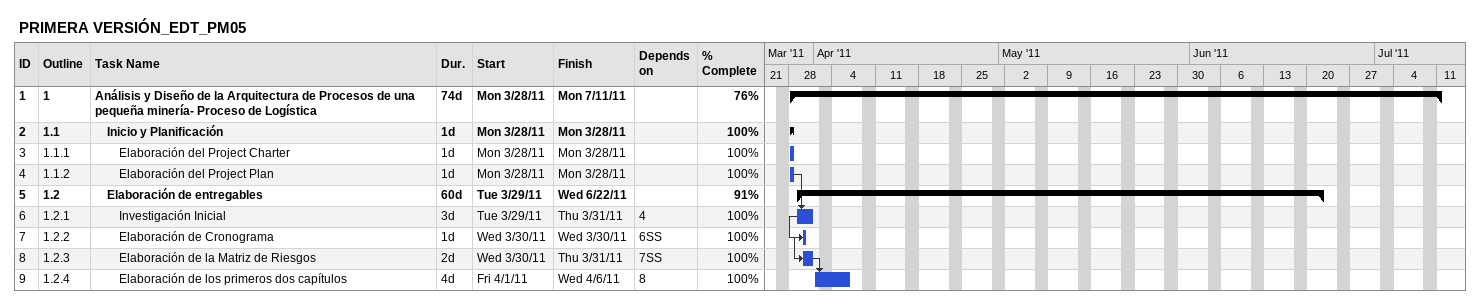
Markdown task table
PRIMERA VERSIÓN_EDT_PM05

| ID | WBS | Task | Duration | Start | Finish | Predecessors | % complete |
|---|---|---|---|---|---|---|---|
| 1 | 1 | **Análisis y Diseño de la Arquitectura de Procesos de una pequeña minería- Proceso de Logística** | 74d | 2011-03-28 | 2011-07-11 |  | 76 |
| 2 | 1.1 | **Inicio y Planificación** | 1d | 2011-03-28 | 2011-03-28 |  | 100 |
| 3 | 1.1.1 | Elaboración del Project Charter | 1d | 2011-03-28 | 2011-03-28 |  | 100 |
| 4 | 1.1.2 | Elaboración del Project Plan | 1d | 2011-03-28 | 2011-03-28 |  | 100 |
| 5 | 1.2 | **Elaboración de entregables** | 60d | 2011-03-29 | 2011-06-22 |  | 91 |
| 6 | 1.2.1 | Investigación Inicial | 3d | 2011-03-29 | 2011-03-31 | 4 | 100 |
| 7 | 1.2.2 | Elaboración de Cronograma | 1d | 2011-03-30 | 2011-03-30 | 6SS | 100 |
| 8 | 1.2.3 | Elaboración de la Matriz de Riesgos | 2d | 2011-03-30 | 2011-03-31 | 7SS | 100 |
| 9 | 1.2.4 | Elaboración de los primeros dos capítulos | 4d | 2011-04-01 | 2011-04-06 | 8 | 100 |
